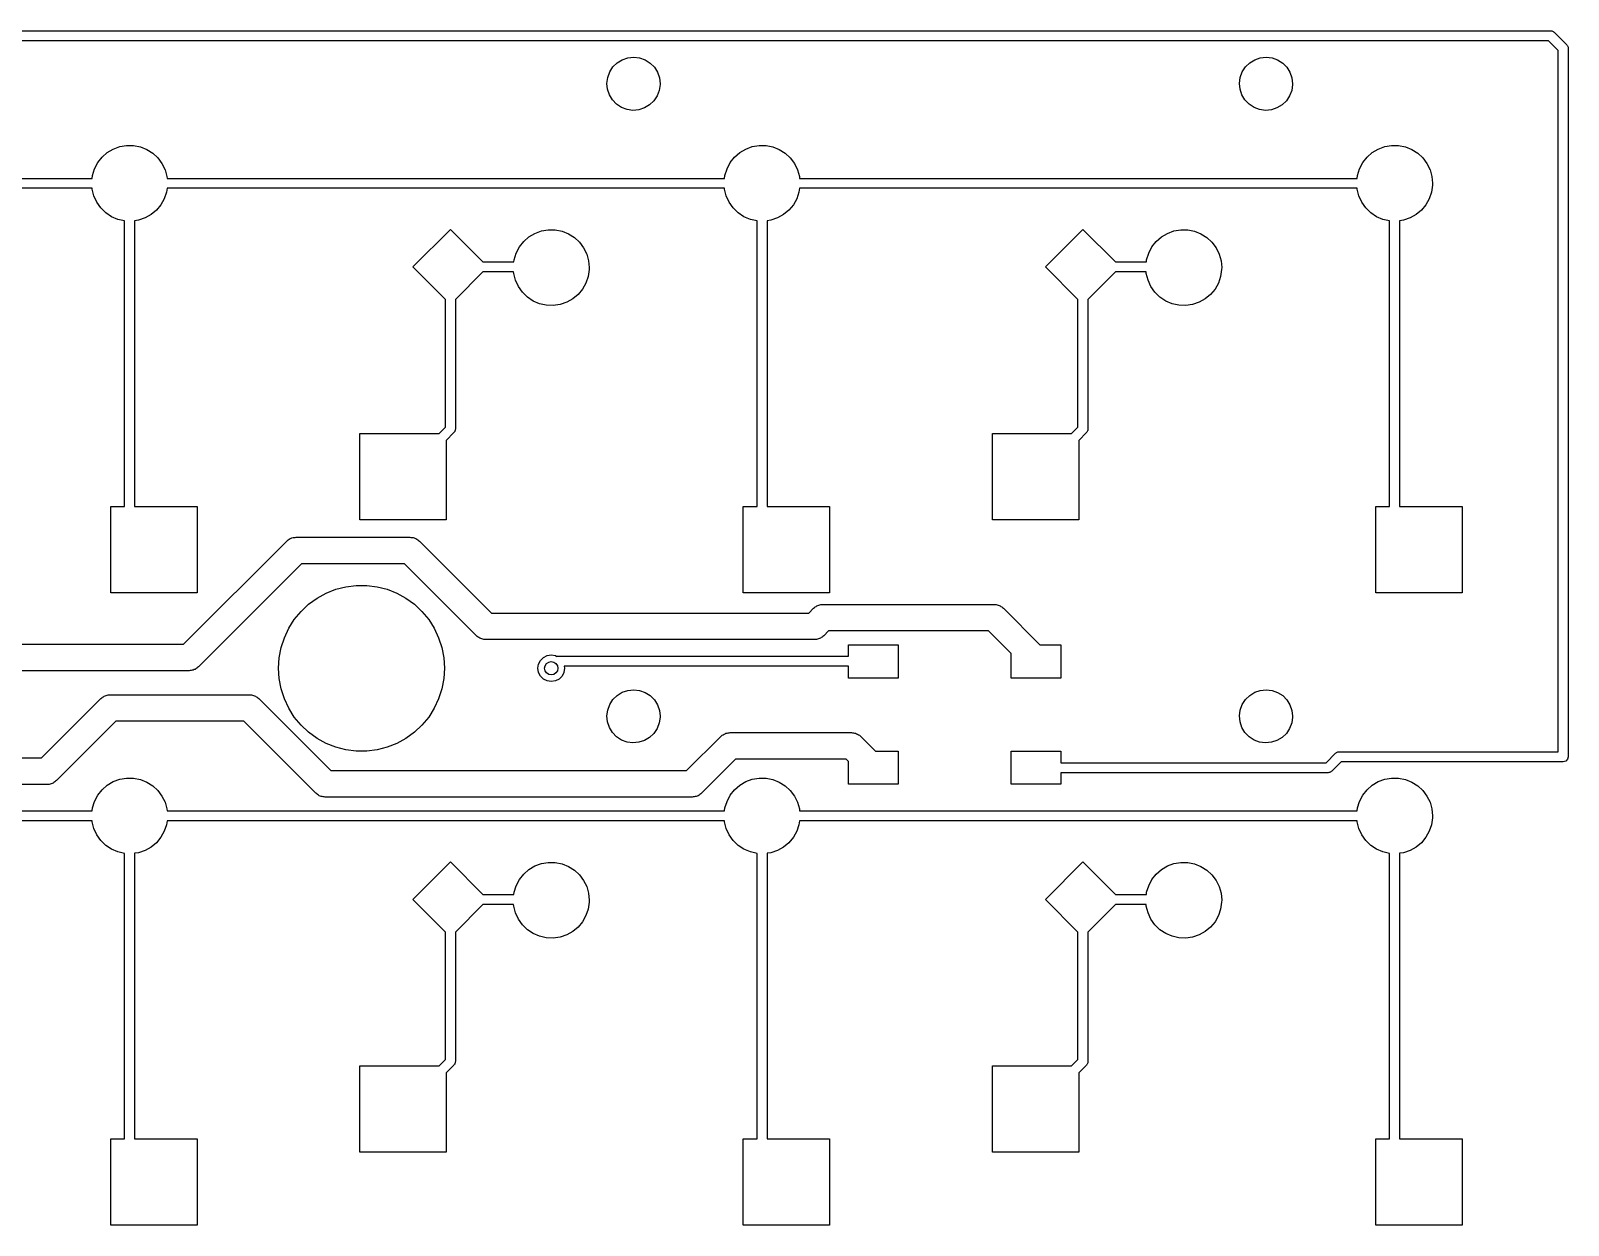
# Model space of a CAD drawing. Extents: x 62 to 250, y -152 to -58.
# Drawn here: x 204.16 to 250.47, y -114.31 to -78.34 of the extents above; entities that cross this region are included whole.
import ezdxf

# ---------------------------------------------------------------- set-up
doc = ezdxf.new("R2010")
doc.units = 0
doc.layers.add('BLACK', color=7, linetype='CONTINUOUS')

msp = doc.modelspace()

# ---------------------------------------------------------------- linework, layer by layer
at = {"layer": 'BLACK', "linetype": 'CONTINUOUS'}
for p, q in [((249.874, -78.636), (194.31, -78.636)), ((194.372, -78.336), (249.936, -78.336)), ((250.167, -78.9291), (249.874, -78.636)), ((249.936, -78.336), (249.955, -78.3411)), ((249.955, -78.3411), (249.975, -78.3411)), ((249.975, -78.3411), (249.992, -78.351)), ((249.992, -78.351), (250.011, -78.3561)), ((250.011, -78.3561), (250.025, -78.3701)), ((250.025, -78.3701), (250.042, -78.3799)), ((250.042, -78.3799), (250.423, -78.7609)), ((221.974, -79.2094), (222.143, -79.1519)), ((222.143, -79.1519), (222.32, -79.1333)), ((222.32, -79.1333), (222.497, -79.1544)), ((222.497, -79.1544), (222.665, -79.2142)), ((241.024, -79.2094), (241.193, -79.1519)), ((241.193, -79.1519), (241.37, -79.1333)), ((241.37, -79.1333), (241.547, -79.1544)), ((241.547, -79.1544), (241.715, -79.2142)), ((250.167, -100.053), (250.167, -78.9291)), ((250.423, -78.7609), (250.433, -78.778)), ((250.433, -78.778), (250.447, -78.792)), ((250.447, -78.792), (250.452, -78.8111)), ((250.452, -78.8111), (250.462, -78.8282)), ((250.462, -78.8282), (250.462, -78.8479)), ((250.462, -78.8479), (250.467, -78.867)), ((250.467, -78.867), (250.467, -100.203)), ((221.537, -79.7452), (221.598, -79.5776)), ((221.598, -79.5776), (221.695, -79.4277)), ((221.695, -79.4277), (221.822, -79.3029)), ((221.822, -79.3029), (221.974, -79.2094)), ((222.665, -79.2142), (222.816, -79.3098)), ((222.816, -79.3098), (222.942, -79.4364)), ((222.942, -79.4364), (223.036, -79.5876)), ((223.036, -79.5876), (223.095, -79.756)), ((240.587, -79.7452), (240.648, -79.5776)), ((240.648, -79.5776), (240.745, -79.4277)), ((240.745, -79.4277), (240.872, -79.3029)), ((240.872, -79.3029), (241.024, -79.2094)), ((241.715, -79.2142), (241.866, -79.3098)), ((241.866, -79.3098), (241.992, -79.4364)), ((241.992, -79.4364), (242.086, -79.5876)), ((242.086, -79.5876), (242.145, -79.756)), ((221.515, -79.9221), (221.537, -79.7452)), ((221.532, -80.0996), (221.515, -79.9221)), ((221.588, -80.2688), (221.532, -80.0996)), ((223.114, -79.9556), (223.09, -80.1322)), ((223.095, -79.756), (223.115, -79.9333)), ((223.115, -79.9333), (223.114, -79.9556)), ((240.565, -79.9221), (240.587, -79.7452)), ((240.582, -80.0996), (240.565, -79.9221)), ((240.638, -80.2688), (240.582, -80.0996)), ((242.164, -79.9556), (242.14, -80.1322)), ((242.145, -79.756), (242.165, -79.9333)), ((242.165, -79.9333), (242.164, -79.9556)), ((221.681, -80.4214), (221.588, -80.2688)), ((221.805, -80.5497), (221.681, -80.4214)), ((221.954, -80.6474), (221.805, -80.5497)), ((222.798, -80.5705), (222.645, -80.6618)), ((222.928, -80.4475), (222.798, -80.5705)), ((223.026, -80.299), (222.928, -80.4475)), ((223.09, -80.1322), (223.026, -80.299)), ((240.731, -80.4214), (240.638, -80.2688)), ((240.855, -80.5497), (240.731, -80.4214)), ((241.004, -80.6474), (240.855, -80.5497)), ((241.848, -80.5705), (241.695, -80.6618)), ((241.978, -80.4475), (241.848, -80.5705)), ((242.076, -80.299), (241.978, -80.4475)), ((242.14, -80.1322), (242.076, -80.299)), ((222.121, -80.7095), (221.954, -80.6474)), ((222.298, -80.7331), (222.121, -80.7095)), ((222.476, -80.7169), (222.298, -80.7331)), ((222.645, -80.6618), (222.476, -80.7169)), ((241.171, -80.7095), (241.004, -80.6474)), ((241.348, -80.7331), (241.171, -80.7095)), ((241.526, -80.7169), (241.348, -80.7331)), ((241.695, -80.6618), (241.526, -80.7169)), ((206.465, -82.0063), (206.645, -81.8993)), ((206.645, -81.8993), (206.841, -81.8269)), ((206.841, -81.8269), (207.047, -81.7915)), ((207.047, -81.7915), (207.256, -81.7943)), ((207.256, -81.7943), (207.462, -81.8351)), ((207.462, -81.8351), (207.656, -81.9126)), ((207.656, -81.9126), (207.833, -82.0242)), ((225.515, -82.0063), (225.695, -81.8993)), ((225.695, -81.8993), (225.891, -81.8269)), ((225.891, -81.8269), (226.097, -81.7915)), ((226.097, -81.7915), (226.306, -81.7943)), ((226.306, -81.7943), (226.512, -81.8351)), ((226.512, -81.8351), (226.706, -81.9126)), ((226.706, -81.9126), (226.883, -82.0242)), ((244.565, -82.0063), (244.745, -81.8993)), ((244.745, -81.8993), (244.941, -81.8269)), ((244.941, -81.8269), (245.147, -81.7915)), ((245.147, -81.7915), (245.356, -81.7943)), ((245.356, -81.7943), (245.562, -81.8351)), ((245.562, -81.8351), (245.756, -81.9126)), ((245.756, -81.9126), (245.933, -82.0242)), ((206.081, -82.4936), (206.178, -82.3085)), ((206.178, -82.3085), (206.308, -82.1442)), ((206.308, -82.1442), (206.465, -82.0063)), ((207.833, -82.0242), (207.986, -82.1662)), ((207.986, -82.1662), (208.112, -82.3338)), ((208.112, -82.3338), (208.204, -82.5214)), ((225.131, -82.4936), (225.228, -82.3085)), ((225.228, -82.3085), (225.358, -82.1442)), ((225.358, -82.1442), (225.515, -82.0063)), ((226.883, -82.0242), (227.036, -82.1662)), ((227.036, -82.1662), (227.162, -82.3338)), ((227.162, -82.3338), (227.254, -82.5214)), ((244.181, -82.4936), (244.278, -82.3085)), ((244.278, -82.3085), (244.408, -82.1442)), ((244.408, -82.1442), (244.565, -82.0063)), ((245.933, -82.0242), (246.086, -82.1662)), ((246.086, -82.1662), (246.212, -82.3338)), ((246.212, -82.3338), (246.304, -82.5214)), ((189.216, -82.781), (206.009, -82.781)), ((206.009, -82.781), (206.019, -82.6934)), ((206.019, -82.6934), (206.081, -82.4936)), ((208.204, -82.5214), (208.261, -82.7227)), ((208.261, -82.7227), (208.266, -82.781)), ((208.266, -82.781), (225.059, -82.781)), ((225.059, -82.781), (225.069, -82.6934)), ((225.069, -82.6934), (225.131, -82.4936)), ((227.254, -82.5214), (227.311, -82.7227)), ((227.311, -82.7227), (227.316, -82.781)), ((227.316, -82.781), (244.109, -82.781)), ((244.109, -82.781), (244.119, -82.6934)), ((244.119, -82.6934), (244.181, -82.4936)), ((246.304, -82.5214), (246.361, -82.7227)), ((246.361, -82.7227), (246.38, -82.931)), ((206.006, -83.081), (189.215, -83.081)), ((206.008, -83.1098), (206.006, -83.081)), ((206.06, -83.3125), (206.008, -83.1098)), ((206.147, -83.5025), (206.06, -83.3125)), ((208.248, -83.1978), (208.181, -83.3959)), ((208.265, -83.081), (208.248, -83.1978)), ((225.056, -83.081), (208.265, -83.081)), ((225.058, -83.1098), (225.056, -83.081)), ((225.11, -83.3125), (225.058, -83.1098)), ((225.197, -83.5025), (225.11, -83.3125)), ((227.298, -83.1978), (227.231, -83.3959)), ((227.315, -83.081), (227.298, -83.1978)), ((244.106, -83.081), (227.315, -83.081)), ((244.108, -83.1098), (244.106, -83.081)), ((244.16, -83.3125), (244.108, -83.1098)), ((244.247, -83.5025), (244.16, -83.3125)), ((246.348, -83.1978), (246.281, -83.3959)), ((246.378, -82.9908), (246.348, -83.1978)), ((246.38, -82.931), (246.378, -82.9908)), ((206.268, -83.6733), (206.147, -83.5025)), ((206.418, -83.8193), (206.268, -83.6733)), ((207.945, -83.7392), (207.784, -83.873)), ((208.079, -83.5784), (207.945, -83.7392)), ((208.181, -83.3959), (208.079, -83.5784)), ((225.318, -83.6733), (225.197, -83.5025)), ((225.468, -83.8193), (225.318, -83.6733)), ((226.995, -83.7392), (226.834, -83.873)), ((227.129, -83.5784), (226.995, -83.7392)), ((227.231, -83.3959), (227.129, -83.5784)), ((244.368, -83.6733), (244.247, -83.5025)), ((244.518, -83.8193), (244.368, -83.6733)), ((246.045, -83.7392), (245.884, -83.873)), ((246.179, -83.5784), (246.045, -83.7392)), ((246.281, -83.3959), (246.179, -83.5784)), ((206.592, -83.9355), (206.418, -83.8193)), ((206.784, -84.0181), (206.592, -83.9355)), ((206.987, -84.064), (206.784, -84.0181)), ((206.987, -92.661), (206.987, -84.064)), ((207.404, -84.0424), (207.287, -84.0594)), ((207.287, -84.0594), (207.287, -92.661)), ((207.602, -83.9752), (207.404, -84.0424)), ((207.784, -83.873), (207.602, -83.9752)), ((225.642, -83.9355), (225.468, -83.8193)), ((225.834, -84.0181), (225.642, -83.9355)), ((226.037, -84.064), (225.834, -84.0181)), ((226.037, -92.661), (226.037, -84.064)), ((226.454, -84.0424), (226.337, -84.0594)), ((226.337, -84.0594), (226.337, -92.661)), ((226.652, -83.9752), (226.454, -84.0424)), ((226.834, -83.873), (226.652, -83.9752)), ((244.692, -83.9355), (244.518, -83.8193)), ((244.884, -84.0181), (244.692, -83.9355)), ((245.087, -84.064), (244.884, -84.0181)), ((245.087, -92.661), (245.087, -84.064)), ((245.504, -84.0424), (245.387, -84.0594)), ((245.387, -84.0594), (245.387, -92.661)), ((245.702, -83.9752), (245.504, -84.0424)), ((245.884, -83.873), (245.702, -83.9752)), ((215.668, -85.4487), (216.799, -84.3173)), ((216.799, -84.3173), (217.781, -85.2987)), ((218.878, -84.8485), (219.008, -84.6842)), ((219.008, -84.6842), (219.165, -84.5463)), ((219.165, -84.5463), (219.345, -84.4393)), ((219.345, -84.4393), (219.541, -84.3669)), ((219.541, -84.3669), (219.747, -84.3315)), ((219.747, -84.3315), (219.956, -84.3343)), ((219.956, -84.3343), (220.162, -84.3751)), ((220.162, -84.3751), (220.356, -84.4526)), ((220.356, -84.4526), (220.533, -84.5642)), ((220.533, -84.5642), (220.686, -84.7062)), ((220.686, -84.7062), (220.812, -84.8738)), ((234.718, -85.4487), (235.849, -84.3173)), ((235.849, -84.3173), (236.831, -85.2987)), ((237.928, -84.8485), (238.058, -84.6842)), ((238.058, -84.6842), (238.215, -84.5463)), ((238.215, -84.5463), (238.395, -84.4393)), ((238.395, -84.4393), (238.591, -84.3669)), ((238.591, -84.3669), (238.797, -84.3315)), ((238.797, -84.3315), (239.006, -84.3343)), ((239.006, -84.3343), (239.212, -84.3751)), ((239.212, -84.3751), (239.406, -84.4526)), ((239.406, -84.4526), (239.583, -84.5642)), ((239.583, -84.5642), (239.736, -84.7062)), ((239.736, -84.7062), (239.862, -84.8738)), ((218.719, -85.2334), (218.781, -85.0336)), ((218.781, -85.0336), (218.878, -84.8485)), ((220.812, -84.8738), (220.904, -85.0614)), ((220.904, -85.0614), (220.961, -85.2627)), ((237.769, -85.2334), (237.831, -85.0336)), ((237.831, -85.0336), (237.928, -84.8485)), ((239.862, -84.8738), (239.954, -85.0614)), ((239.954, -85.0614), (240.011, -85.2627)), ((216.649, -86.4301), (215.668, -85.4487)), ((217.781, -85.5987), (216.949, -86.4301)), ((217.781, -85.2987), (218.711, -85.2987)), ((218.705, -85.5987), (217.781, -85.5987)), ((218.708, -85.6498), (218.705, -85.5987)), ((218.76, -85.8525), (218.708, -85.6498)), ((218.711, -85.2987), (218.719, -85.2334)), ((220.978, -85.5308), (220.948, -85.7378)), ((220.961, -85.2627), (220.98, -85.471)), ((220.98, -85.471), (220.978, -85.5308)), ((235.699, -86.4301), (234.718, -85.4487)), ((236.831, -85.5987), (235.999, -86.4301)), ((236.831, -85.2987), (237.761, -85.2987)), ((237.755, -85.5987), (236.831, -85.5987)), ((237.758, -85.6498), (237.755, -85.5987)), ((237.81, -85.8525), (237.758, -85.6498)), ((237.761, -85.2987), (237.769, -85.2334)), ((240.028, -85.5308), (239.998, -85.7378)), ((240.011, -85.2627), (240.03, -85.471)), ((240.03, -85.471), (240.028, -85.5308)), ((218.847, -86.0425), (218.76, -85.8525)), ((218.968, -86.2133), (218.847, -86.0425)), ((220.779, -86.1184), (220.645, -86.2792)), ((220.881, -85.9359), (220.779, -86.1184)), ((220.948, -85.7378), (220.881, -85.9359)), ((237.897, -86.0425), (237.81, -85.8525)), ((238.018, -86.2133), (237.897, -86.0425)), ((239.829, -86.1184), (239.695, -86.2792)), ((239.931, -85.9359), (239.829, -86.1184)), ((239.998, -85.7378), (239.931, -85.9359)), ((216.649, -90.2716), (216.649, -86.4301)), ((216.949, -86.4301), (216.949, -90.3337)), ((219.118, -86.3593), (218.968, -86.2133)), ((219.292, -86.4755), (219.118, -86.3593)), ((219.484, -86.5581), (219.292, -86.4755)), ((219.688, -86.6042), (219.484, -86.5581)), ((220.104, -86.5824), (219.897, -86.6124)), ((220.302, -86.5152), (220.104, -86.5824)), ((220.484, -86.413), (220.302, -86.5152)), ((220.645, -86.2792), (220.484, -86.413)), ((235.699, -90.2716), (235.699, -86.4301)), ((235.999, -86.4301), (235.999, -90.3337)), ((238.168, -86.3593), (238.018, -86.2133)), ((238.342, -86.4755), (238.168, -86.3593)), ((238.534, -86.5581), (238.342, -86.4755)), ((238.738, -86.6042), (238.534, -86.5581)), ((239.154, -86.5824), (238.947, -86.6124)), ((239.352, -86.5152), (239.154, -86.5824)), ((239.534, -86.413), (239.352, -86.5152)), ((239.695, -86.2792), (239.534, -86.413)), ((219.897, -86.6124), (219.688, -86.6042)), ((238.947, -86.6124), (238.738, -86.6042)), ((216.46, -90.461), (216.649, -90.2716)), ((235.51, -90.461), (235.699, -90.2716)), ((214.072, -93.061), (214.072, -90.461)), ((214.072, -90.461), (216.46, -90.461)), ((216.905, -90.4398), (216.672, -90.6731)), ((216.672, -90.6731), (216.672, -93.061)), ((216.915, -90.4227), (216.905, -90.4398)), ((216.929, -90.4087), (216.915, -90.4227)), ((216.934, -90.3896), (216.929, -90.4087)), ((216.944, -90.3725), (216.934, -90.3896)), ((216.949, -90.3337), (216.944, -90.3528)), ((216.944, -90.3528), (216.944, -90.3725)), ((233.122, -93.061), (233.122, -90.461)), ((233.122, -90.461), (235.51, -90.461)), ((235.955, -90.4398), (235.722, -90.6731)), ((235.722, -90.6731), (235.722, -93.061)), ((235.965, -90.4227), (235.955, -90.4398)), ((235.979, -90.4087), (235.965, -90.4227)), ((235.984, -90.3896), (235.979, -90.4087)), ((235.994, -90.3725), (235.984, -90.3896)), ((235.999, -90.3337), (235.994, -90.3528)), ((235.994, -90.3528), (235.994, -90.3725)), ((206.572, -95.261), (206.572, -92.661)), ((206.572, -92.661), (206.987, -92.661)), ((207.287, -92.661), (209.172, -92.661)), ((209.172, -92.661), (209.172, -95.261)), ((216.672, -93.061), (214.072, -93.061)), ((225.622, -95.261), (225.622, -92.661)), ((225.622, -92.661), (226.037, -92.661)), ((226.337, -92.661), (228.222, -92.661)), ((228.222, -92.661), (228.222, -95.261)), ((235.722, -93.061), (233.122, -93.061)), ((244.672, -95.261), (244.672, -92.661)), ((244.672, -92.661), (245.087, -92.661)), ((245.387, -92.661), (247.272, -92.661)), ((247.272, -92.661), (247.272, -95.261)), ((208.762, -96.812), (211.869, -93.7052)), ((211.869, -93.7052), (211.895, -93.6867)), ((211.895, -93.6867), (211.917, -93.6644)), ((211.917, -93.6644), (211.945, -93.6501)), ((211.945, -93.6501), (211.97, -93.6316)), ((211.97, -93.6316), (212, -93.6219)), ((212, -93.6219), (212.028, -93.6076)), ((212.028, -93.6076), (212.059, -93.6027)), ((212.059, -93.6027), (212.089, -93.5929)), ((212.089, -93.5929), (212.121, -93.5929)), ((212.121, -93.5929), (212.152, -93.588)), ((212.152, -93.588), (215.581, -93.588)), ((215.581, -93.588), (215.612, -93.5929)), ((215.612, -93.5929), (215.644, -93.5929)), ((215.644, -93.5929), (215.674, -93.6027)), ((215.674, -93.6027), (215.705, -93.6076)), ((215.705, -93.6076), (215.733, -93.6219)), ((215.733, -93.6219), (215.763, -93.6316)), ((215.763, -93.6316), (215.788, -93.6501)), ((215.788, -93.6501), (215.816, -93.6644)), ((215.816, -93.6644), (215.838, -93.6867)), ((215.838, -93.6867), (215.864, -93.7052)), ((215.864, -93.7052), (218.033, -95.874)), ((212.318, -94.388), (209.211, -97.4948)), ((215.415, -94.388), (212.318, -94.388)), ((217.584, -96.5568), (215.415, -94.388)), ((209.172, -95.261), (206.572, -95.261)), ((212.782, -95.4252), (213.058, -95.2739)), ((213.058, -95.2739), (213.349, -95.1584)), ((213.349, -95.1584), (213.654, -95.0803)), ((213.654, -95.0803), (213.965, -95.0409)), ((213.965, -95.0409), (214.279, -95.0409)), ((214.279, -95.0409), (214.59, -95.0803)), ((214.59, -95.0803), (214.895, -95.1584)), ((214.895, -95.1584), (215.186, -95.2739)), ((215.186, -95.2739), (215.462, -95.4252)), ((228.222, -95.261), (225.622, -95.261)), ((247.272, -95.261), (244.672, -95.261)), ((212.099, -96.0665), (212.3, -95.8246)), ((212.3, -95.8246), (212.528, -95.6097)), ((212.528, -95.6097), (212.782, -95.4252)), ((215.462, -95.4252), (215.716, -95.6097)), ((215.716, -95.6097), (215.944, -95.8246)), ((215.944, -95.8246), (216.145, -96.0665)), ((227.594, -95.874), (227.739, -95.7292)), ((227.739, -95.7292), (227.765, -95.7107)), ((227.765, -95.7107), (227.787, -95.6884)), ((227.787, -95.6884), (227.815, -95.6741)), ((227.815, -95.6741), (227.84, -95.6556)), ((227.84, -95.6556), (227.87, -95.6459)), ((227.87, -95.6459), (227.898, -95.6316)), ((227.898, -95.6316), (227.929, -95.6267)), ((227.929, -95.6267), (227.959, -95.6169)), ((227.959, -95.6169), (227.991, -95.6169)), ((227.991, -95.6169), (228.022, -95.612)), ((228.022, -95.612), (233.172, -95.612)), ((233.172, -95.612), (233.203, -95.6169)), ((233.203, -95.6169), (233.235, -95.6169)), ((233.235, -95.6169), (233.265, -95.6267)), ((233.265, -95.6267), (233.296, -95.6316)), ((233.296, -95.6316), (233.324, -95.6459)), ((233.324, -95.6459), (233.354, -95.6556)), ((233.354, -95.6556), (233.379, -95.6741)), ((233.379, -95.6741), (233.407, -95.6884)), ((233.407, -95.6884), (233.429, -95.7107)), ((233.429, -95.7107), (233.455, -95.7292)), ((233.455, -95.7292), (234.557, -96.831)), ((211.931, -96.3316), (212.099, -96.0665)), ((216.145, -96.0665), (216.313, -96.3316)), ((218.033, -95.874), (227.594, -95.874)), ((211.701, -96.9143), (211.798, -96.6157)), ((211.798, -96.6157), (211.931, -96.3316)), ((216.313, -96.3316), (216.446, -96.6157)), ((216.446, -96.6157), (216.543, -96.9143)), ((217.61, -96.5753), (217.584, -96.5568)), ((217.632, -96.5976), (217.61, -96.5753)), ((217.66, -96.6119), (217.632, -96.5976)), ((217.685, -96.6304), (217.66, -96.6119)), ((217.715, -96.6401), (217.685, -96.6304)), ((217.743, -96.6544), (217.715, -96.6401)), ((217.774, -96.6593), (217.743, -96.6544)), ((217.804, -96.6691), (217.774, -96.6593)), ((217.836, -96.6691), (217.804, -96.6691)), ((217.867, -96.674), (217.836, -96.6691)), ((227.76, -96.674), (217.867, -96.674)), ((227.791, -96.6691), (227.76, -96.674)), ((227.823, -96.6691), (227.791, -96.6691)), ((227.853, -96.6593), (227.823, -96.6691)), ((227.884, -96.6544), (227.853, -96.6593)), ((227.912, -96.6401), (227.884, -96.6544)), ((227.942, -96.6304), (227.912, -96.6401)), ((227.967, -96.6119), (227.942, -96.6304)), ((227.995, -96.5976), (227.967, -96.6119)), ((228.017, -96.5753), (227.995, -96.5976)), ((228.043, -96.5568), (228.017, -96.5753)), ((228.188, -96.412), (228.043, -96.5568)), ((233.006, -96.412), (228.188, -96.412)), ((233.687, -97.0927), (233.006, -96.412)), ((196.438, -96.812), (208.762, -96.812)), ((211.622, -97.536), (211.642, -97.2227)), ((211.642, -97.2227), (211.701, -96.9143)), ((216.543, -96.9143), (216.602, -97.2227)), ((216.602, -97.2227), (216.622, -97.536)), ((219.513, -97.3009), (219.602, -97.2124)), ((219.602, -97.2124), (219.713, -97.1556)), ((219.713, -97.1556), (219.837, -97.136)), ((219.837, -97.136), (219.961, -97.1556)), ((219.961, -97.1556), (220.007, -97.1794)), ((220.007, -97.1794), (220.013, -97.1761)), ((220.013, -97.1761), (220.033, -97.1761)), ((220.033, -97.1761), (220.052, -97.171)), ((220.052, -97.171), (228.787, -97.171)), ((228.787, -97.171), (228.787, -96.831)), ((228.787, -96.831), (230.287, -96.831)), ((230.287, -96.831), (230.287, -97.831)), ((233.687, -97.831), (233.687, -97.0927)), ((234.557, -96.831), (235.187, -96.831)), ((235.187, -96.831), (235.187, -97.831)), ((208.928, -97.612), (197.087, -97.612)), ((208.959, -97.6071), (208.928, -97.612)), ((208.991, -97.6071), (208.959, -97.6071)), ((209.021, -97.5973), (208.991, -97.6071)), ((209.052, -97.5924), (209.021, -97.5973)), ((209.08, -97.5781), (209.052, -97.5924)), ((209.11, -97.5684), (209.08, -97.5781)), ((209.135, -97.5499), (209.11, -97.5684)), ((209.163, -97.5356), (209.135, -97.5499)), ((209.185, -97.5133), (209.163, -97.5356)), ((209.211, -97.4948), (209.185, -97.5133)), ((211.642, -97.8493), (211.622, -97.536)), ((216.622, -97.536), (216.602, -97.8493)), ((219.437, -97.536), (219.457, -97.4124)), ((219.457, -97.6596), (219.437, -97.536)), ((219.457, -97.4124), (219.513, -97.3009)), ((219.513, -97.7711), (219.457, -97.6596)), ((220.217, -97.6596), (220.161, -97.7711)), ((220.237, -97.536), (220.217, -97.6596)), ((228.787, -97.471), (220.227, -97.471)), ((220.227, -97.471), (220.237, -97.536)), ((228.787, -97.831), (228.787, -97.471)), ((211.701, -98.1577), (211.642, -97.8493)), ((211.798, -98.4563), (211.701, -98.1577)), ((216.543, -98.1577), (216.446, -98.4563)), ((216.602, -97.8493), (216.543, -98.1577)), ((219.602, -97.8596), (219.513, -97.7711)), ((219.713, -97.9164), (219.602, -97.8596)), ((219.837, -97.936), (219.713, -97.9164)), ((219.961, -97.9164), (219.837, -97.936)), ((220.072, -97.8596), (219.961, -97.9164)), ((220.161, -97.7711), (220.072, -97.8596)), ((230.287, -97.831), (228.787, -97.831)), ((235.187, -97.831), (233.687, -97.831)), ((204.484, -100.237), (206.272, -98.4492)), ((206.272, -98.4492), (206.298, -98.4307)), ((206.298, -98.4307), (206.32, -98.4084)), ((206.32, -98.4084), (206.348, -98.3941)), ((206.348, -98.3941), (206.373, -98.3756)), ((206.373, -98.3756), (206.403, -98.3659)), ((206.403, -98.3659), (206.431, -98.3516)), ((206.431, -98.3516), (206.462, -98.3467)), ((206.462, -98.3467), (206.492, -98.3369)), ((206.492, -98.3369), (206.524, -98.3369)), ((206.524, -98.3369), (206.555, -98.332)), ((206.555, -98.332), (210.746, -98.332)), ((210.746, -98.332), (210.777, -98.3369)), ((210.777, -98.3369), (210.809, -98.3369)), ((210.809, -98.3369), (210.839, -98.3467)), ((210.839, -98.3467), (210.87, -98.3516)), ((210.87, -98.3516), (210.898, -98.3659)), ((210.898, -98.3659), (210.928, -98.3756)), ((210.928, -98.3756), (210.953, -98.3941)), ((210.953, -98.3941), (210.981, -98.4084)), ((210.981, -98.4084), (211.003, -98.4307)), ((211.003, -98.4307), (211.029, -98.4492)), ((211.029, -98.4492), (213.198, -100.618)), ((211.931, -98.7404), (211.798, -98.4563)), ((216.446, -98.4563), (216.313, -98.7404)), ((221.537, -98.7952), (221.598, -98.6276)), ((221.598, -98.6276), (221.695, -98.4777)), ((221.695, -98.4777), (221.822, -98.3529)), ((221.822, -98.3529), (221.974, -98.2594)), ((221.974, -98.2594), (222.143, -98.2019)), ((222.143, -98.2019), (222.32, -98.1833)), ((222.32, -98.1833), (222.497, -98.2044)), ((222.497, -98.2044), (222.665, -98.2642)), ((222.665, -98.2642), (222.816, -98.3598)), ((222.816, -98.3598), (222.942, -98.4864)), ((222.942, -98.4864), (223.036, -98.6376)), ((240.587, -98.7952), (240.648, -98.6276)), ((240.648, -98.6276), (240.745, -98.4777)), ((240.745, -98.4777), (240.872, -98.3529)), ((240.872, -98.3529), (241.024, -98.2594)), ((241.024, -98.2594), (241.193, -98.2019)), ((241.193, -98.2019), (241.37, -98.1833)), ((241.37, -98.1833), (241.547, -98.2044)), ((241.547, -98.2044), (241.715, -98.2642)), ((241.715, -98.2642), (241.866, -98.3598)), ((241.866, -98.3598), (241.992, -98.4864)), ((241.992, -98.4864), (242.086, -98.6376)), ((212.099, -99.0055), (211.931, -98.7404)), ((212.3, -99.2474), (212.099, -99.0055)), ((216.145, -99.0055), (215.944, -99.2474)), ((216.313, -98.7404), (216.145, -99.0055)), ((221.515, -98.9721), (221.537, -98.7952)), ((221.532, -99.1496), (221.515, -98.9721)), ((223.036, -98.6376), (223.095, -98.806)), ((223.114, -99.0056), (223.09, -99.1822)), ((223.095, -98.806), (223.115, -98.9833)), ((223.115, -98.9833), (223.114, -99.0056)), ((240.565, -98.9721), (240.587, -98.7952)), ((240.582, -99.1496), (240.565, -98.9721)), ((242.086, -98.6376), (242.145, -98.806)), ((242.164, -99.0056), (242.14, -99.1822)), ((242.145, -98.806), (242.165, -98.9833)), ((242.165, -98.9833), (242.164, -99.0056)), ((206.721, -99.132), (204.933, -100.92)), ((210.58, -99.132), (206.721, -99.132)), ((212.749, -101.301), (210.58, -99.132)), ((212.528, -99.4623), (212.3, -99.2474)), ((212.782, -99.6468), (212.528, -99.4623)), ((215.716, -99.4623), (215.462, -99.6468)), ((215.944, -99.2474), (215.716, -99.4623)), ((221.588, -99.3188), (221.532, -99.1496)), ((221.681, -99.4714), (221.588, -99.3188)), ((221.805, -99.5997), (221.681, -99.4714)), ((222.928, -99.4975), (222.798, -99.6205)), ((223.026, -99.349), (222.928, -99.4975)), ((223.09, -99.1822), (223.026, -99.349)), ((224.967, -99.5737), (224.989, -99.5514)), ((224.989, -99.5514), (225.017, -99.5371)), ((225.017, -99.5371), (225.042, -99.5186)), ((225.042, -99.5186), (225.072, -99.5089)), ((225.072, -99.5089), (225.1, -99.4946)), ((225.1, -99.4946), (225.131, -99.4897)), ((225.131, -99.4897), (225.161, -99.4799)), ((225.161, -99.4799), (225.193, -99.4799)), ((225.193, -99.4799), (225.224, -99.475)), ((225.224, -99.475), (228.881, -99.475)), ((228.881, -99.475), (228.912, -99.4799)), ((228.912, -99.4799), (228.944, -99.4799)), ((228.944, -99.4799), (228.974, -99.4897)), ((228.974, -99.4897), (229.005, -99.4946)), ((229.005, -99.4946), (229.033, -99.5089)), ((229.033, -99.5089), (229.063, -99.5186)), ((229.063, -99.5186), (229.088, -99.5371)), ((229.088, -99.5371), (229.116, -99.5514)), ((229.116, -99.5514), (229.138, -99.5737)), ((240.638, -99.3188), (240.582, -99.1496)), ((240.731, -99.4714), (240.638, -99.3188)), ((240.855, -99.5997), (240.731, -99.4714)), ((241.978, -99.4975), (241.848, -99.6205)), ((242.076, -99.349), (241.978, -99.4975)), ((242.14, -99.1822), (242.076, -99.349)), ((213.058, -99.7981), (212.782, -99.6468)), ((213.349, -99.9136), (213.058, -99.7981)), ((213.654, -99.9917), (213.349, -99.9136)), ((213.965, -100.031), (213.654, -99.9917)), ((214.59, -99.9917), (214.279, -100.031)), ((214.895, -99.9136), (214.59, -99.9917)), ((215.186, -99.7981), (214.895, -99.9136)), ((215.462, -99.6468), (215.186, -99.7981)), ((221.954, -99.6974), (221.805, -99.5997)), ((222.121, -99.7595), (221.954, -99.6974)), ((222.298, -99.7831), (222.121, -99.7595)), ((222.476, -99.7669), (222.298, -99.7831)), ((222.645, -99.7118), (222.476, -99.7669)), ((222.798, -99.6205), (222.645, -99.7118)), ((223.915, -100.618), (224.941, -99.5922)), ((224.941, -99.5922), (224.967, -99.5737)), ((229.138, -99.5737), (229.164, -99.5922)), ((229.164, -99.5922), (229.603, -100.031)), ((241.004, -99.6974), (240.855, -99.5997)), ((241.171, -99.7595), (241.004, -99.6974)), ((241.348, -99.7831), (241.171, -99.7595)), ((241.526, -99.7669), (241.348, -99.7831)), ((241.695, -99.7118), (241.526, -99.7669)), ((241.848, -99.6205), (241.695, -99.7118)), ((202.963, -100.237), (204.484, -100.237)), ((214.279, -100.031), (213.965, -100.031)), ((225.39, -100.275), (224.364, -101.301)), ((228.715, -100.275), (225.39, -100.275)), ((228.787, -100.347), (228.715, -100.275)), ((228.787, -101.031), (228.787, -100.347)), ((229.603, -100.031), (230.287, -100.031)), ((230.287, -100.031), (230.287, -101.031)), ((233.687, -101.031), (233.687, -100.031)), ((233.687, -100.031), (235.187, -100.031)), ((235.187, -100.031), (235.187, -100.381)), ((235.187, -100.381), (243.176, -100.381)), ((243.176, -100.381), (243.46, -100.097)), ((243.628, -100.353), (243.344, -100.637)), ((243.46, -100.097), (243.477, -100.087)), ((243.477, -100.087), (243.491, -100.073)), ((243.491, -100.073), (243.51, -100.068)), ((243.51, -100.068), (243.527, -100.058)), ((243.527, -100.058), (243.547, -100.058)), ((243.547, -100.058), (243.566, -100.053)), ((243.566, -100.053), (250.167, -100.053)), ((250.317, -100.353), (243.628, -100.353)), ((250.392, -100.333), (250.317, -100.353)), ((250.447, -100.278), (250.392, -100.333)), ((250.467, -100.203), (250.447, -100.278)), ((204.907, -100.938), (204.885, -100.961)), ((204.933, -100.92), (204.907, -100.938)), ((206.645, -100.949), (206.841, -100.877)), ((206.841, -100.877), (207.047, -100.842)), ((207.047, -100.842), (207.256, -100.844)), ((207.256, -100.844), (207.462, -100.885)), ((207.462, -100.885), (207.656, -100.963)), ((213.198, -100.618), (223.915, -100.618)), ((225.695, -100.949), (225.891, -100.877)), ((225.891, -100.877), (226.097, -100.842)), ((226.097, -100.842), (226.306, -100.844)), ((226.306, -100.844), (226.512, -100.885)), ((226.512, -100.885), (226.706, -100.963)), ((243.238, -100.681), (235.187, -100.681)), ((235.187, -100.681), (235.187, -101.031)), ((243.257, -100.676), (243.238, -100.681)), ((243.277, -100.676), (243.257, -100.676)), ((243.294, -100.666), (243.277, -100.676)), ((243.313, -100.661), (243.294, -100.666)), ((243.327, -100.647), (243.313, -100.661)), ((243.344, -100.637), (243.327, -100.647)), ((244.745, -100.949), (244.941, -100.877)), ((244.941, -100.877), (245.147, -100.842)), ((245.147, -100.842), (245.356, -100.844)), ((245.356, -100.844), (245.562, -100.885)), ((245.562, -100.885), (245.756, -100.963)), ((204.65, -101.037), (202.797, -101.037)), ((204.681, -101.032), (204.65, -101.037)), ((204.713, -101.032), (204.681, -101.032)), ((204.743, -101.022), (204.713, -101.032)), ((204.774, -101.017), (204.743, -101.022)), ((204.802, -101.003), (204.774, -101.017)), ((204.832, -100.993), (204.802, -101.003)), ((204.857, -100.975), (204.832, -100.993)), ((204.885, -100.961), (204.857, -100.975)), ((206.081, -101.544), (206.178, -101.358)), ((206.178, -101.358), (206.308, -101.194)), ((206.308, -101.194), (206.465, -101.056)), ((206.465, -101.056), (206.645, -100.949)), ((207.656, -100.963), (207.833, -101.074)), ((207.833, -101.074), (207.986, -101.216)), ((207.986, -101.216), (208.112, -101.384)), ((208.112, -101.384), (208.204, -101.571)), ((212.775, -101.319), (212.749, -101.301)), ((212.797, -101.342), (212.775, -101.319)), ((212.825, -101.356), (212.797, -101.342)), ((212.85, -101.374), (212.825, -101.356)), ((212.88, -101.384), (212.85, -101.374)), ((212.908, -101.398), (212.88, -101.384)), ((212.939, -101.403), (212.908, -101.398)), ((212.969, -101.413), (212.939, -101.403)), ((224.174, -101.403), (224.144, -101.413)), ((224.205, -101.398), (224.174, -101.403)), ((224.233, -101.384), (224.205, -101.398)), ((224.263, -101.374), (224.233, -101.384)), ((224.288, -101.356), (224.263, -101.374)), ((224.316, -101.342), (224.288, -101.356)), ((224.338, -101.319), (224.316, -101.342)), ((224.364, -101.301), (224.338, -101.319)), ((225.131, -101.544), (225.228, -101.358)), ((225.228, -101.358), (225.358, -101.194)), ((225.358, -101.194), (225.515, -101.056)), ((225.515, -101.056), (225.695, -100.949)), ((226.706, -100.963), (226.883, -101.074)), ((226.883, -101.074), (227.036, -101.216)), ((227.036, -101.216), (227.162, -101.384)), ((227.162, -101.384), (227.254, -101.571)), ((230.287, -101.031), (228.787, -101.031)), ((235.187, -101.031), (233.687, -101.031)), ((244.181, -101.544), (244.278, -101.358)), ((244.278, -101.358), (244.408, -101.194)), ((244.408, -101.194), (244.565, -101.056)), ((244.565, -101.056), (244.745, -100.949)), ((245.756, -100.963), (245.933, -101.074)), ((245.933, -101.074), (246.086, -101.216)), ((246.086, -101.216), (246.212, -101.384)), ((246.212, -101.384), (246.304, -101.571)), ((189.216, -101.831), (206.009, -101.831)), ((206.009, -101.831), (206.019, -101.743)), ((206.019, -101.743), (206.081, -101.544)), ((208.204, -101.571), (208.261, -101.773)), ((208.261, -101.773), (208.266, -101.831)), ((208.266, -101.831), (225.059, -101.831)), ((213.001, -101.413), (212.969, -101.413)), ((213.032, -101.418), (213.001, -101.413)), ((224.081, -101.418), (213.032, -101.418)), ((224.112, -101.413), (224.081, -101.418)), ((224.144, -101.413), (224.112, -101.413)), ((225.059, -101.831), (225.069, -101.743)), ((225.069, -101.743), (225.131, -101.544)), ((227.254, -101.571), (227.311, -101.773)), ((227.311, -101.773), (227.316, -101.831)), ((227.316, -101.831), (244.109, -101.831)), ((244.109, -101.831), (244.119, -101.743)), ((244.119, -101.743), (244.181, -101.544)), ((246.304, -101.571), (246.361, -101.773)), ((246.361, -101.773), (246.38, -101.981)), ((206.006, -102.131), (189.215, -102.131)), ((206.008, -102.16), (206.006, -102.131)), ((206.06, -102.363), (206.008, -102.16)), ((208.248, -102.248), (208.181, -102.446)), ((208.265, -102.131), (208.248, -102.248)), ((225.056, -102.131), (208.265, -102.131)), ((225.058, -102.16), (225.056, -102.131)), ((225.11, -102.363), (225.058, -102.16)), ((227.298, -102.248), (227.231, -102.446)), ((227.315, -102.131), (227.298, -102.248)), ((244.106, -102.131), (227.315, -102.131)), ((244.108, -102.16), (244.106, -102.131)), ((244.16, -102.363), (244.108, -102.16)), ((246.348, -102.248), (246.281, -102.446)), ((246.378, -102.041), (246.348, -102.248)), ((246.38, -101.981), (246.378, -102.041)), ((206.147, -102.552), (206.06, -102.363)), ((206.268, -102.723), (206.147, -102.552)), ((206.418, -102.869), (206.268, -102.723)), ((207.945, -102.789), (207.784, -102.923)), ((208.079, -102.628), (207.945, -102.789)), ((208.181, -102.446), (208.079, -102.628)), ((225.197, -102.552), (225.11, -102.363)), ((225.318, -102.723), (225.197, -102.552)), ((225.468, -102.869), (225.318, -102.723)), ((226.995, -102.789), (226.834, -102.923)), ((227.129, -102.628), (226.995, -102.789)), ((227.231, -102.446), (227.129, -102.628)), ((244.247, -102.552), (244.16, -102.363)), ((244.368, -102.723), (244.247, -102.552)), ((244.518, -102.869), (244.368, -102.723)), ((246.045, -102.789), (245.884, -102.923)), ((246.179, -102.628), (246.045, -102.789)), ((246.281, -102.446), (246.179, -102.628)), ((206.592, -102.985), (206.418, -102.869)), ((206.784, -103.068), (206.592, -102.985)), ((206.987, -103.114), (206.784, -103.068)), ((206.987, -111.711), (206.987, -103.114)), ((207.404, -103.092), (207.287, -103.109)), ((207.287, -103.109), (207.287, -111.711)), ((207.602, -103.025), (207.404, -103.092)), ((207.784, -102.923), (207.602, -103.025)), ((225.642, -102.985), (225.468, -102.869)), ((225.834, -103.068), (225.642, -102.985)), ((226.037, -103.114), (225.834, -103.068)), ((226.037, -111.711), (226.037, -103.114)), ((226.454, -103.092), (226.337, -103.109)), ((226.337, -103.109), (226.337, -111.711)), ((226.652, -103.025), (226.454, -103.092)), ((226.834, -102.923), (226.652, -103.025)), ((244.692, -102.985), (244.518, -102.869)), ((244.884, -103.068), (244.692, -102.985)), ((245.087, -103.114), (244.884, -103.068)), ((245.087, -111.711), (245.087, -103.114)), ((245.504, -103.092), (245.387, -103.109)), ((245.387, -103.109), (245.387, -111.711)), ((245.702, -103.025), (245.504, -103.092)), ((245.884, -102.923), (245.702, -103.025)), ((215.668, -104.499), (216.799, -103.367)), ((216.799, -103.367), (217.781, -104.349)), ((219.008, -103.734), (219.165, -103.596)), ((219.165, -103.596), (219.345, -103.489)), ((219.345, -103.489), (219.541, -103.417)), ((219.541, -103.417), (219.747, -103.382)), ((219.747, -103.382), (219.956, -103.384)), ((219.956, -103.384), (220.162, -103.425)), ((220.162, -103.425), (220.356, -103.503)), ((220.356, -103.503), (220.533, -103.614)), ((220.533, -103.614), (220.686, -103.756)), ((234.718, -104.499), (235.849, -103.367)), ((235.849, -103.367), (236.831, -104.349)), ((238.058, -103.734), (238.215, -103.596)), ((238.215, -103.596), (238.395, -103.489)), ((238.395, -103.489), (238.591, -103.417)), ((238.591, -103.417), (238.797, -103.382)), ((238.797, -103.382), (239.006, -103.384)), ((239.006, -103.384), (239.212, -103.425)), ((239.212, -103.425), (239.406, -103.503)), ((239.406, -103.503), (239.583, -103.614)), ((239.583, -103.614), (239.736, -103.756)), ((218.719, -104.283), (218.781, -104.084)), ((218.781, -104.084), (218.878, -103.898)), ((218.878, -103.898), (219.008, -103.734)), ((220.686, -103.756), (220.812, -103.924)), ((220.812, -103.924), (220.904, -104.111)), ((220.904, -104.111), (220.961, -104.313)), ((237.769, -104.283), (237.831, -104.084)), ((237.831, -104.084), (237.928, -103.898)), ((237.928, -103.898), (238.058, -103.734)), ((239.736, -103.756), (239.862, -103.924)), ((239.862, -103.924), (239.954, -104.111)), ((239.954, -104.111), (240.011, -104.313)), ((216.649, -105.48), (215.668, -104.499)), ((217.781, -104.649), (216.949, -105.48)), ((217.781, -104.349), (218.711, -104.349)), ((218.705, -104.649), (217.781, -104.649)), ((218.708, -104.7), (218.705, -104.649)), ((218.711, -104.349), (218.719, -104.283)), ((220.978, -104.581), (220.948, -104.788)), ((220.961, -104.313), (220.98, -104.521)), ((220.98, -104.521), (220.978, -104.581)), ((235.699, -105.48), (234.718, -104.499)), ((236.831, -104.649), (235.999, -105.48)), ((236.831, -104.349), (237.761, -104.349)), ((237.755, -104.649), (236.831, -104.649)), ((237.758, -104.7), (237.755, -104.649)), ((237.761, -104.349), (237.769, -104.283)), ((240.028, -104.581), (239.998, -104.788)), ((240.011, -104.313), (240.03, -104.521)), ((240.03, -104.521), (240.028, -104.581)), ((218.76, -104.903), (218.708, -104.7)), ((218.847, -105.093), (218.76, -104.903)), ((218.968, -105.263), (218.847, -105.093)), ((220.881, -104.986), (220.779, -105.168)), ((220.948, -104.788), (220.881, -104.986)), ((237.81, -104.903), (237.758, -104.7)), ((237.897, -105.093), (237.81, -104.903)), ((238.018, -105.263), (237.897, -105.093)), ((239.931, -104.986), (239.829, -105.168)), ((239.998, -104.788), (239.931, -104.986)), ((216.649, -109.322), (216.649, -105.48)), ((216.949, -105.48), (216.949, -109.384)), ((219.118, -105.409), (218.968, -105.263)), ((219.292, -105.525), (219.118, -105.409)), ((219.484, -105.608), (219.292, -105.525)), ((220.302, -105.565), (220.104, -105.632)), ((220.484, -105.463), (220.302, -105.565)), ((220.645, -105.329), (220.484, -105.463)), ((220.779, -105.168), (220.645, -105.329)), ((235.699, -109.322), (235.699, -105.48)), ((235.999, -105.48), (235.999, -109.384)), ((238.168, -105.409), (238.018, -105.263)), ((238.342, -105.525), (238.168, -105.409)), ((238.534, -105.608), (238.342, -105.525)), ((239.352, -105.565), (239.154, -105.632)), ((239.534, -105.463), (239.352, -105.565)), ((239.695, -105.329), (239.534, -105.463)), ((239.829, -105.168), (239.695, -105.329)), ((219.688, -105.654), (219.484, -105.608)), ((219.897, -105.662), (219.688, -105.654)), ((220.104, -105.632), (219.897, -105.662)), ((238.738, -105.654), (238.534, -105.608)), ((238.947, -105.662), (238.738, -105.654)), ((239.154, -105.632), (238.947, -105.662)), ((214.072, -112.111), (214.072, -109.511)), ((214.072, -109.511), (216.46, -109.511)), ((216.46, -109.511), (216.649, -109.322)), ((216.905, -109.49), (216.672, -109.723)), ((216.672, -109.723), (216.672, -112.111)), ((216.915, -109.473), (216.905, -109.49)), ((216.929, -109.459), (216.915, -109.473)), ((216.934, -109.44), (216.929, -109.459)), ((216.944, -109.423), (216.934, -109.44)), ((216.949, -109.384), (216.944, -109.403)), ((216.944, -109.403), (216.944, -109.423)), ((233.122, -112.111), (233.122, -109.511)), ((233.122, -109.511), (235.51, -109.511)), ((235.51, -109.511), (235.699, -109.322)), ((235.955, -109.49), (235.722, -109.723)), ((235.722, -109.723), (235.722, -112.111)), ((235.965, -109.473), (235.955, -109.49)), ((235.979, -109.459), (235.965, -109.473)), ((235.984, -109.44), (235.979, -109.459)), ((235.994, -109.423), (235.984, -109.44)), ((235.999, -109.384), (235.994, -109.403)), ((235.994, -109.403), (235.994, -109.423)), ((206.572, -114.311), (206.572, -111.711)), ((206.572, -111.711), (206.987, -111.711)), ((207.287, -111.711), (209.172, -111.711)), ((209.172, -111.711), (209.172, -114.311)), ((225.622, -114.311), (225.622, -111.711)), ((225.622, -111.711), (226.037, -111.711)), ((226.337, -111.711), (228.222, -111.711)), ((228.222, -111.711), (228.222, -114.311)), ((244.672, -114.311), (244.672, -111.711)), ((244.672, -111.711), (245.087, -111.711)), ((245.387, -111.711), (247.272, -111.711)), ((247.272, -111.711), (247.272, -114.311)), ((216.672, -112.111), (214.072, -112.111)), ((235.722, -112.111), (233.122, -112.111)), ((209.172, -114.311), (206.572, -114.311)), ((228.222, -114.311), (225.622, -114.311)), ((247.272, -114.311), (244.672, -114.311))]:
    msp.add_line(p, q, dxfattribs=at)
at = {"layer": 'BLACK'}
msp.add_circle((219.837, -97.536), 0.2, dxfattribs=at)

doc.saveas('drawing.dxf')
